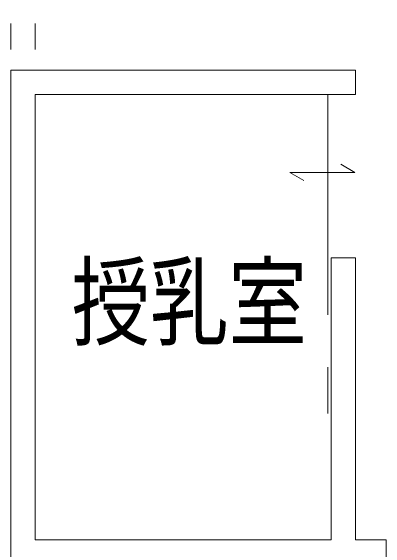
# Model space of a CAD drawing. Units: millimetres, scale not verified. Extents: x -18096 to 46307, y -19066 to 29624.
# Drawn here: x -5093 to -2778, y -13220 to -9896 of the extents above; entities that cross this region are included whole.
import ezdxf
from ezdxf.enums import TextEntityAlignment as Align

# ---------------------------------------------------------------- set-up
doc = ezdxf.new("R2010")
doc.units = ezdxf.units.MM
doc.header["$LTSCALE"] = 380
doc.linetypes.add('USER1', pattern=[1.693333, 0.846667, -0.846667])
doc.linetypes.add('USER2', pattern=[0.846667, 0.423333, -0.423333])
for name, color, linetype, lineweight in [('1-8_0-A', 8, 'Continuous', 18), ('1-9_0-9', 8, 'Continuous', 18), ('2-7_0-D', 8, 'USER2', 18), ('2-9_0-7', 8, 'Continuous', 18)]:
    doc.layers.add(name, color=color, linetype=linetype, lineweight=lineweight)
doc.styles.add('ＭＳ ゴシック', font='')
doc.styles.get('ＭＳ ゴシック').set_extended_font_data('MS Gothic')

msp = doc.modelspace()

# ---------------------------------------------------------------- linework, layer by layer
at = {"layer": '1-8_0-A'}
for p, q in [((-2968.1, -10261.9), (-5093.1, -10261.9)), ((-5093.1, -10261.9), (-5093.1, -13311.9)), ((-2968.1, -10261.9), (-2968.1, -10411.9)), ((-2968.1, -10411.9), (-4943.1, -10411.9)), ((-4943.1, -10411.9), (-4943.1, -13161.9)), ((-3118.1, -11421.9), (-2968.1, -11421.9)), ((-3118.1, -11421.9), (-3118.1, -13161.9)), ((-2968.1, -11421.9), (-2968.1, -13161.9)), ((-4943.1, -13161.9), (-3118.1, -13161.9)), ((-2968.1, -13161.9), (-2778.1, -13161.9))]:
    msp.add_line(p, q, dxfattribs=at)
msp.add_lwpolyline([(-3918.1, -13311.9), (-2778.1, -13311.9), (-2778.1, -13161.9)], dxfattribs=at)
at = {"layer": '1-9_0-9'}
for p, q in [((-3137.1, -11451.9), (-3137.1, -10411.9)), ((-2972.2, -10893.6), (-3058.8, -10843.6)), ((-2972.2, -10893.6), (-3372.2, -10893.6)), ((-3372.2, -10893.6), (-3285.6, -10943.6))]:
    msp.add_line(p, q, dxfattribs=at)
at = {"layer": '1-9_0-9', "linetype": 'USER1'}
msp.add_line((-3137.1, -11451.9), (-3137.1, -12381.9), dxfattribs=at)
at = {"layer": '2-7_0-D'}
for p, q in [((-5093.1, -1286.9), (-5093.1, -10261.9)), ((-4943.1, -1286.9), (-4943.1, -10261.9))]:
    msp.add_line(p, q, dxfattribs=at)

# ---------------------------------------------------------------- texts
at = {"layer": '2-9_0-7', "style": 'ＭＳ ゴシック', "width": 0.8}
msp.add_text('授乳室', height=443, dxfattribs=at).set_placement((-4717.5, -12047.3), align=Align.BOTTOM_LEFT)

doc.saveas('drawing.dxf')
